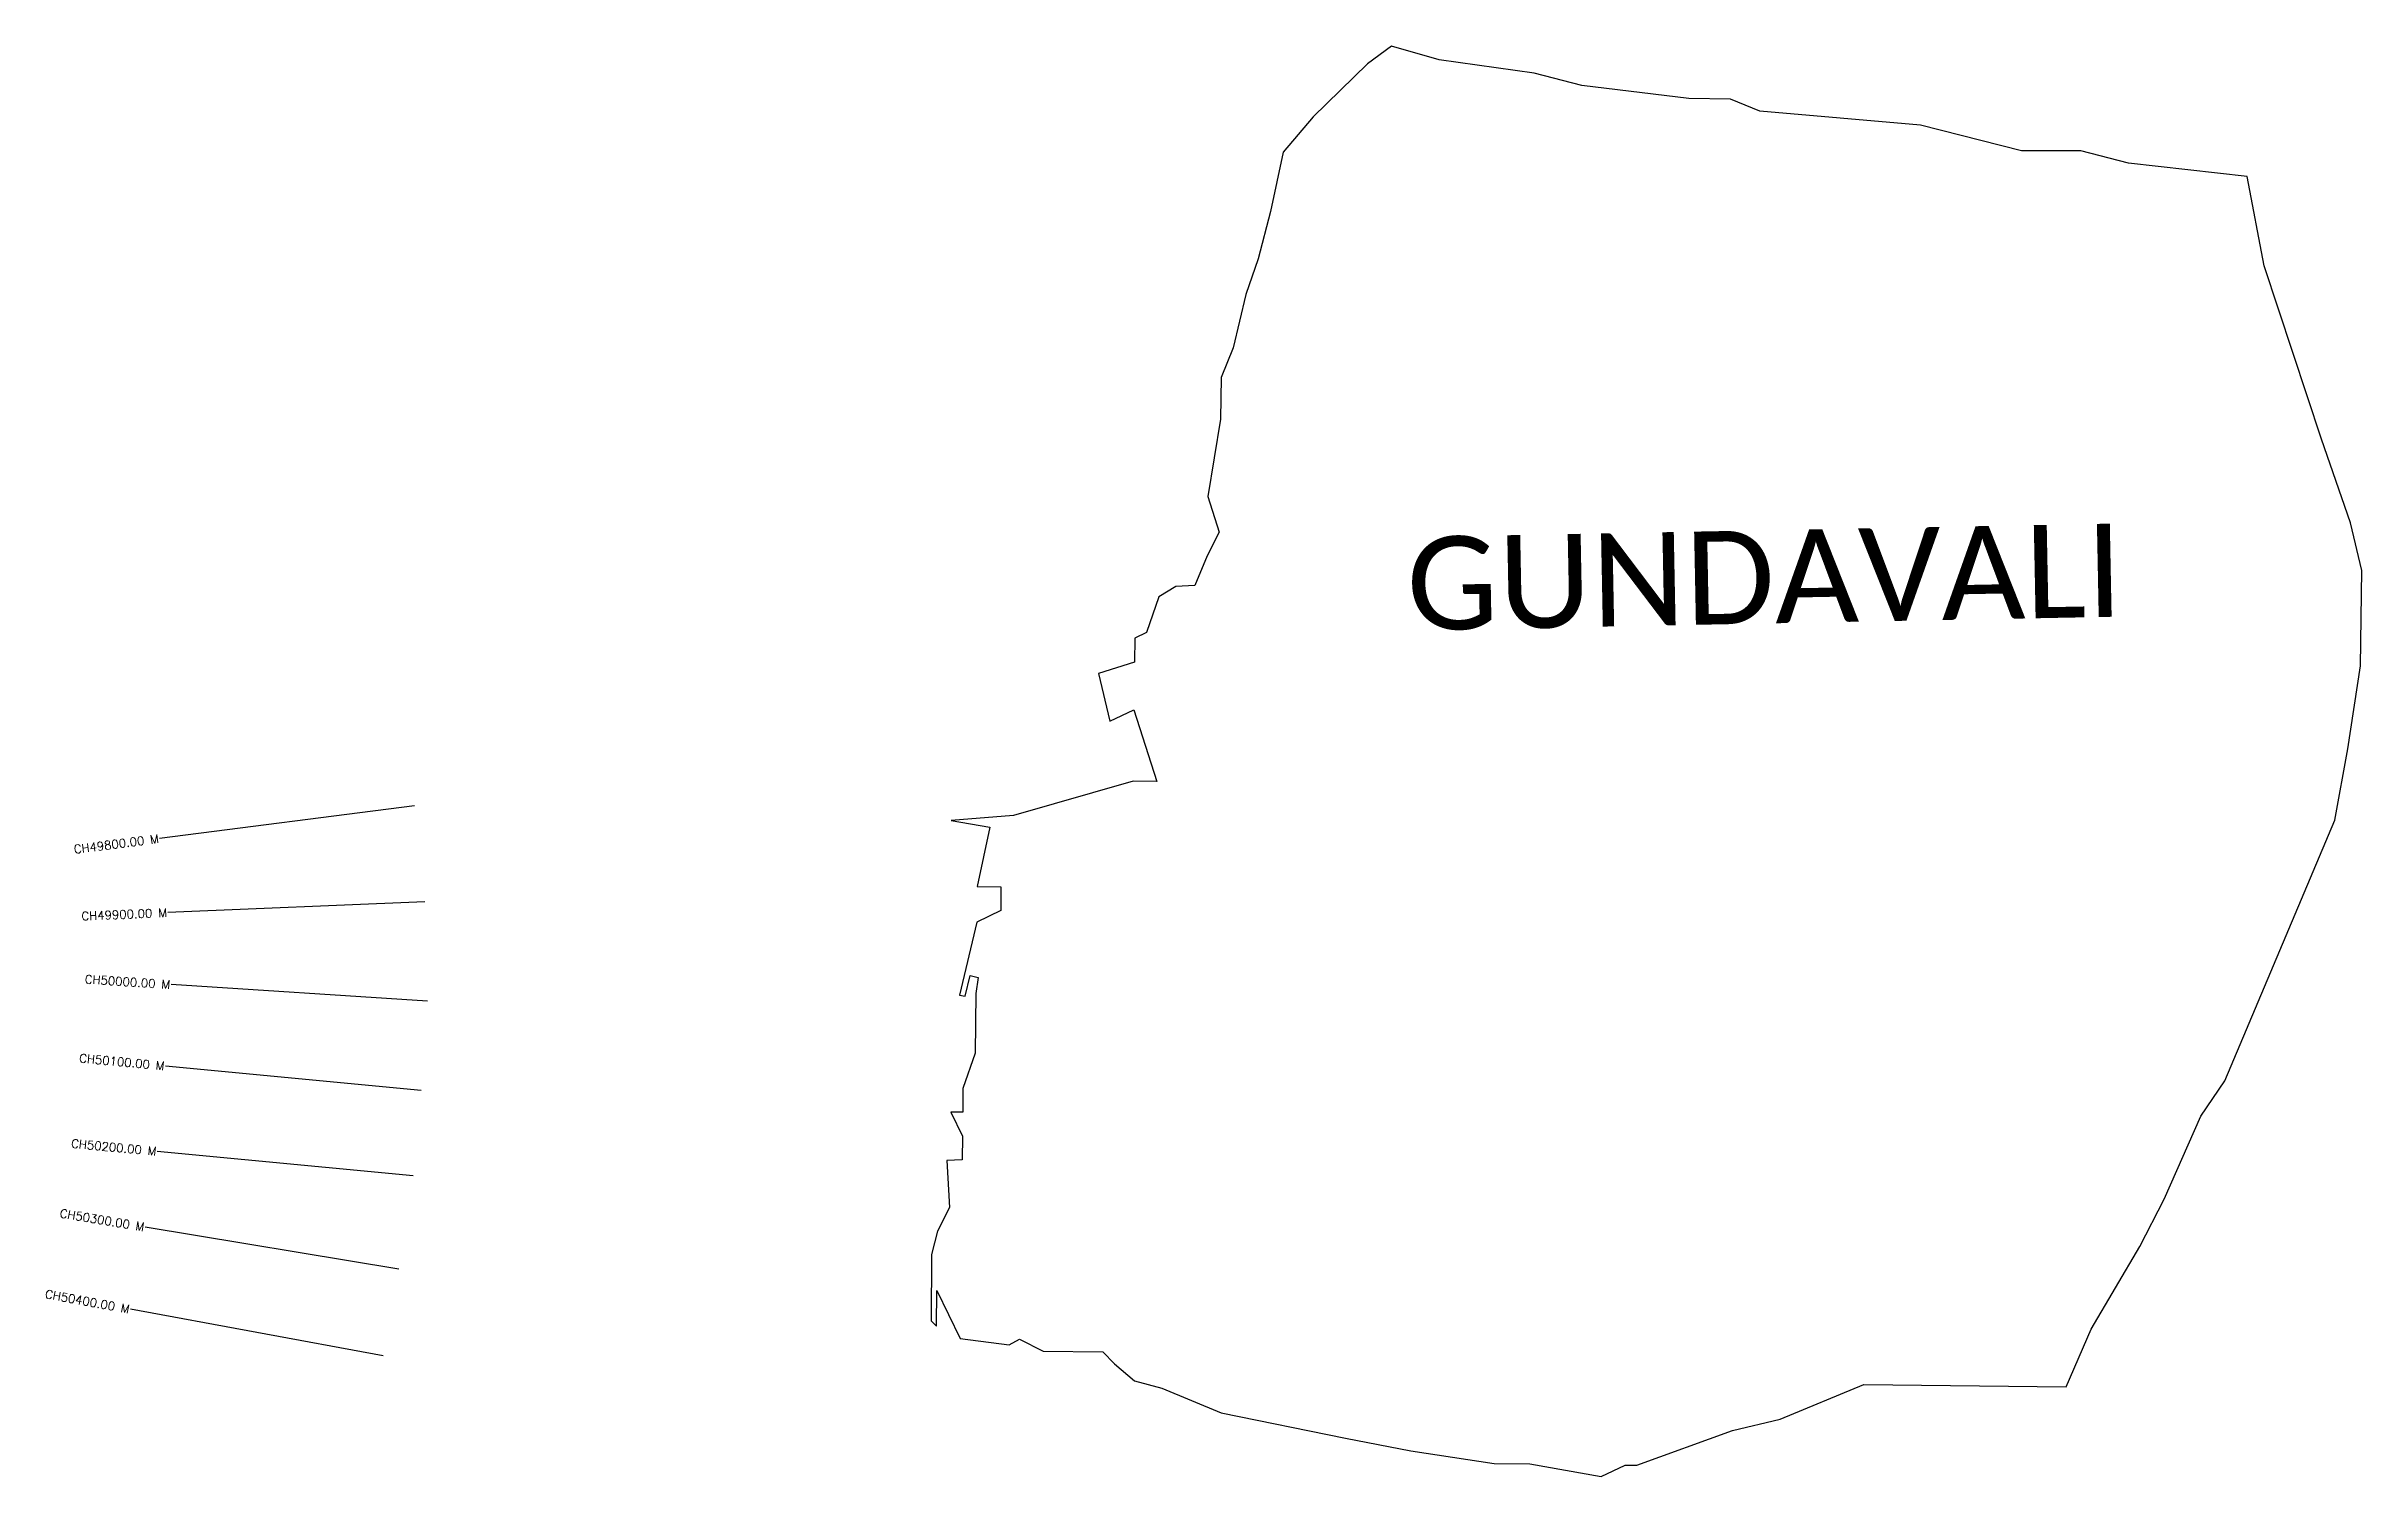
# Model space of a CAD drawing. Header units: metres. Extents: x 257514 to 260216, y 2187354 to 2189023.
import ezdxf
from ezdxf.enums import TextEntityAlignment as Align

# ---------------------------------------------------------------- set-up
doc = ezdxf.new("R2010")
doc.units = ezdxf.units.M
for name, color, linetype in [('CS', 134, 'Continuous'), ('CSMark', 6, 'Continuous'), ('village', 3, 'Continuous'), ('VILLAGE NAME', 250, 'Continuous')]:
    doc.layers.add(name, color=color, linetype=linetype)
doc.styles.get("Standard").update_dxf_attribs({"font": 'simplex.shx'})

msp = doc.modelspace()

# ---------------------------------------------------------------- linework, layer by layer
at = {"layer": 'CS'}
for p, q in [((257943.8, 2188137.2), (257646.3, 2188099.1)), ((257955.7, 2188025), (257655.9, 2188012.5)), ((257959.1, 2187909.3), (257659.7, 2187928.4)), ((257951.7, 2187805), (257653, 2187833.3)), ((257942.3, 2187705.4), (257643.6, 2187733.7)), ((257925.4, 2187596.3), (257629.5, 2187645.3)), ((257907.3, 2187495.3), (257612.2, 2187549.5))]:
    msp.add_line(p, q, dxfattribs=at)
at = {"layer": 'village', "color": 3, "true_color": 0x00ff00}
msp.add_lwpolyline([(260102.2, 2188767.2), (260082.6, 2188871.6), (260013.2, 2188879.4), (259943.9, 2188887.1), (259888.5, 2188901.6), (259819.1, 2188901.6), (259701.2, 2188931.5), (259514, 2188947.6), (259479.4, 2188961.9), (259430.8, 2188962.5), (259305.9, 2188977.8), (259250.5, 2188992.3), (259139.6, 2189007.5), (259083.8, 2189023.5), (259055.8, 2189003), (258992.6, 2188941.2), (258957.4, 2188900), (258942.8, 2188830.7), (258928.2, 2188775.3), (258913.9, 2188733.8), (258899.3, 2188671.5), (258885, 2188636.9), (258884.4, 2188588.3), (258869.5, 2188498.2), (258882.9, 2188456.4), (258868.7, 2188428.8), (258854.4, 2188394.2), (258832.2, 2188393.1), (258812.6, 2188380.8), (258798.2, 2188339.3), (258784.3, 2188332.6), (258784, 2188304.8), (258742.1, 2188291.4), (258755.4, 2188235.7), (258783.3, 2188249.3), (258810.1, 2188165.6), (258782.4, 2188165.9), (258643, 2188125.8), (258570, 2188119.8), (258615.1, 2188112.3), (258600.4, 2188043), (258628.2, 2188042.7), (258627.9, 2188014.9), (258599.9, 2188001.4), (258579.7, 2187916.1), (258586.3, 2187914.8), (258592.3, 2187939), (258601.7, 2187936.6), (258599, 2187918.1), (258598.2, 2187848.6), (258583.8, 2187807.1), (258583.5, 2187779.4), (258569.6, 2187779.5), (258583.2, 2187751.6), (258582.9, 2187723.8), (258565.2, 2187723), (258568.3, 2187668.4), (258554.1, 2187640.8), (258547.3, 2187613.6), (258546.7, 2187535.9), (258552.8, 2187529.8), (258553.3, 2187571.4), (258580.5, 2187515.5), (258637.7, 2187508), (258649.9, 2187514.7), (258677.5, 2187500.5), (258746.9, 2187499.7), (258760.6, 2187485.7), (258784.2, 2187465.9), (258815.9, 2187457.3), (258885, 2187428.7), (259030.4, 2187399.3), (259106.7, 2187384.5), (259203.7, 2187369.5), (259245.4, 2187369), (259328.5, 2187354.2), (259356.5, 2187367.8), (259370.3, 2187367.6), (259481.9, 2187408), (259537.6, 2187421.2), (259635.3, 2187461.7), (259871.4, 2187459), (259900.4, 2187526.3), (259957.1, 2187622.9), (259985.5, 2187678.1), (260028.3, 2187774.9), (260056.6, 2187816.2), (260184.9, 2188120.2), (260199.9, 2188203.5), (260214.9, 2188300.6), (260216.2, 2188411.7), (260203, 2188467.4), (260169.4, 2188565)], close=True, dxfattribs=at)
msp.add_lwpolyline([(260102.2, 2188767.2), (260082.6, 2188871.6), (260013.2, 2188879.4), (259943.9, 2188887.1), (259888.5, 2188901.6), (259819.1, 2188901.6), (259701.2, 2188931.5), (259514, 2188947.6), (259479.4, 2188961.9), (259430.8, 2188962.5), (259305.9, 2188977.8), (259250.5, 2188992.3), (259139.6, 2189007.5), (259083.8, 2189023.5), (259055.8, 2189003), (258992.6, 2188941.2), (258957.4, 2188900), (258942.8, 2188830.7), (258928.2, 2188775.3), (258913.9, 2188733.8), (258899.3, 2188671.5), (258885, 2188636.9), (258884.4, 2188588.3), (258869.5, 2188498.2), (258882.9, 2188456.4), (258868.7, 2188428.8), (258854.4, 2188394.2), (258832.2, 2188393.1), (258812.6, 2188380.8), (258798.2, 2188339.3), (258784.3, 2188332.6), (258784, 2188304.8), (258742.1, 2188291.4), (258755.4, 2188235.7), (258783.3, 2188249.3), (258810.1, 2188165.6), (258782.4, 2188165.9), (258643, 2188125.8), (258570, 2188119.8), (258615.1, 2188112.3), (258600.4, 2188043), (258628.2, 2188042.7), (258627.9, 2188014.9), (258599.9, 2188001.4), (258579.7, 2187916.1), (258586.3, 2187914.8), (258592.3, 2187939), (258601.7, 2187936.6), (258599, 2187918.1), (258598.2, 2187848.6), (258583.8, 2187807.1), (258583.5, 2187779.4), (258569.6, 2187779.5), (258583.2, 2187751.6), (258582.9, 2187723.8), (258565.2, 2187723), (258568.3, 2187668.4), (258554.1, 2187640.8), (258547.3, 2187613.6), (258546.7, 2187535.9), (258552.8, 2187529.8), (258553.3, 2187571.4), (258580.5, 2187515.5), (258637.7, 2187508), (258649.9, 2187514.7), (258677.5, 2187500.5), (258746.9, 2187499.7), (258760.6, 2187485.7), (258784.2, 2187465.9), (258815.9, 2187457.3), (258885, 2187428.7), (259030.4, 2187399.3), (259106.7, 2187384.5), (259203.7, 2187369.5), (259245.4, 2187369), (259328.5, 2187354.2), (259356.5, 2187367.8), (259370.3, 2187367.6), (259481.9, 2187408), (259537.6, 2187421.2), (259635.3, 2187461.7), (259871.4, 2187459), (259900.4, 2187526.3), (259957.1, 2187622.9), (259985.5, 2187678.1), (260028.3, 2187774.9), (260056.6, 2187816.2), (260184.9, 2188120.2), (260199.9, 2188203.5), (260214.9, 2188300.6), (260216.2, 2188411.7), (260203, 2188467.4), (260169.4, 2188565)], close=True, dxfattribs=at)

# ---------------------------------------------------------------- texts
at = {"layer": 'CSMark'}
for s, rotation, p in [('CH49800.00 M', 7.3044, (257645.3, 2188098.9)), ('CH49900.00 M', 2.3966, (257654.9, 2188012.5)), ('CH50000.00 M', 356.3573, (257658.7, 2187928.5)), ('CH50100.00 M', 354.588, (257652, 2187833.4)), ('CH50200.00 M', 354.588, (257642.6, 2187733.8)), ('CH50300.00 M', 350.5951, (257628.5, 2187645.5)), ('CH50400.00 M', 349.5994, (257611.2, 2187549.6))]:
    msp.add_text(s, height=10, rotation=rotation, dxfattribs=at).set_placement(p, align=Align.MIDDLE_RIGHT)
at = {"layer": 'VILLAGE NAME', "insert": (259100.6, 2188450.6), "char_height": 108.748, "attachment_point": 1, "rotation": 1.1028}
msp.add_mtext_dynamic_manual_height_columns('{\\fCalibri|b0|i0|c0|p34;GUNDAVALI}', width=726.929, gutter_width=543.7, heights=[111.3], dxfattribs=at)

doc.saveas('drawing.dxf')
